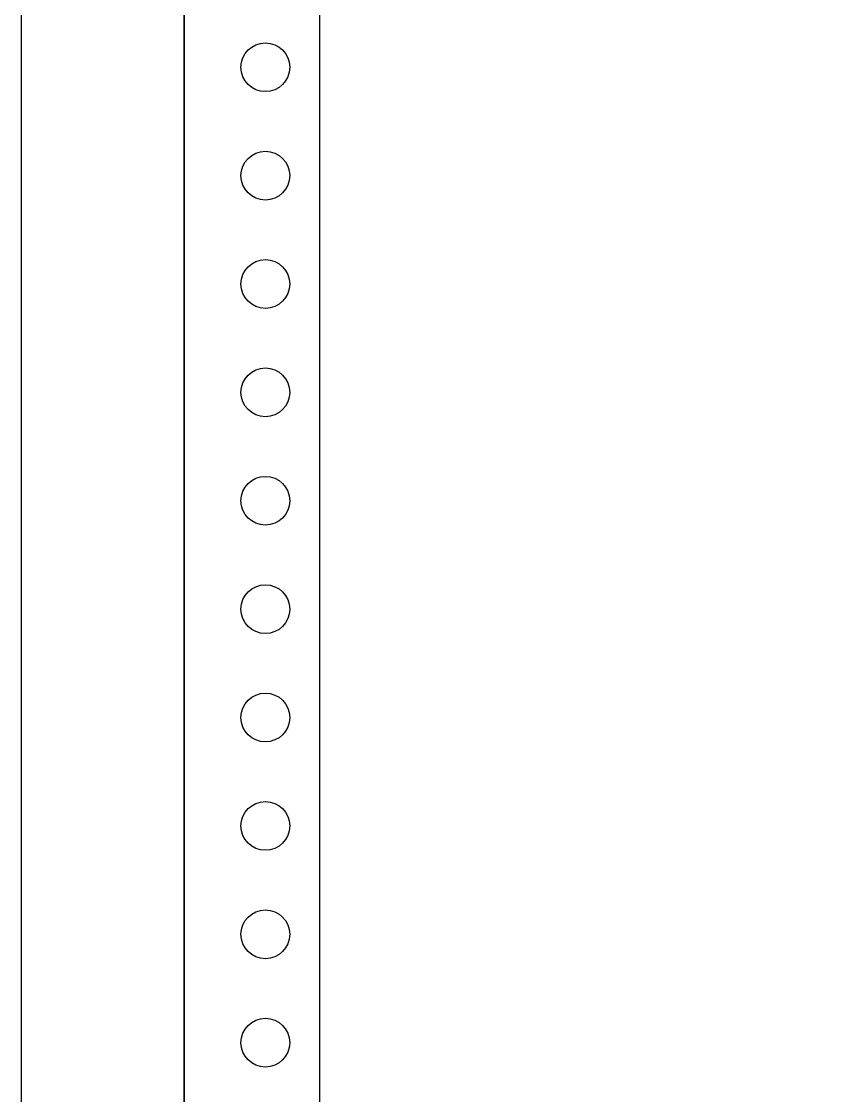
# Model space of a CAD drawing. Extents: x 1398215 to 1398815, y 398571 to 400171.
# Drawn here: x 1398215 to 1398365, y 399776.5 to 399974.7 of the extents above; entities that cross this region are included whole.
import ezdxf

# ---------------------------------------------------------------- set-up
doc = ezdxf.new("R2010")
doc.units = 0
doc.header["$MEASUREMENT"] = 0
doc.layers.add('LY-JS-BJ', color=7, linetype='Continuous')
doc.layers.add('布置图', color=20, linetype='Continuous')

# ---------------------------------------------------------------- blocks, each defined once
blk = doc.blocks.new('*U17')
at = {"layer": 'LY-JS-BJ', "color": 6}
blk.add_circle((0, 0), 4.5, dxfattribs=at)
blk = doc.blocks.new('*U18')
at = {"layer": 'LY-JS-BJ', "color": 0, "linetype": 'ByBlock', "lineweight": -2, "transparency": 16777216}
for p in [(0, -80), (0, -100), (0, -120), (0, -140), (0, -160), (0, -180), (0, -200), (0, -220), (0, -240), (0, -260)]:
    blk.add_blockref('*U17', p, dxfattribs=at)

msp = doc.modelspace()

# ---------------------------------------------------------------- linework, layer by layer
at = {"layer": 'LY-JS-BJ', "color": 6, "ltscale": 50}
msp.add_lwpolyline([(1398244.96, 400116.25), (1398244.96, 398571.25)], dxfattribs=at)
at = {"layer": 'LY-JS-BJ', "color": 6, "lineweight": -3}
msp.add_lwpolyline([(1398269.96, 400056.25), (1398269.96, 398656.25), (1398244.96, 398656.25), (1398244.96, 400056.25)], close=True, dxfattribs=at)
at = {"layer": '布置图', "ltscale": 50}
msp.add_lwpolyline([(1398214.96, 400171.25), (1398814.96, 400171.25), (1398814.96, 398571.25), (1398214.96, 398571.25)], close=True, dxfattribs=at)

# ---------------------------------------------------------------- block references
at = {"layer": 'LY-JS-BJ', "color": 6, "lineweight": -3}
msp.add_blockref('*U18', (1398259.96, 400046.25), dxfattribs=at)

doc.saveas('drawing.dxf')
